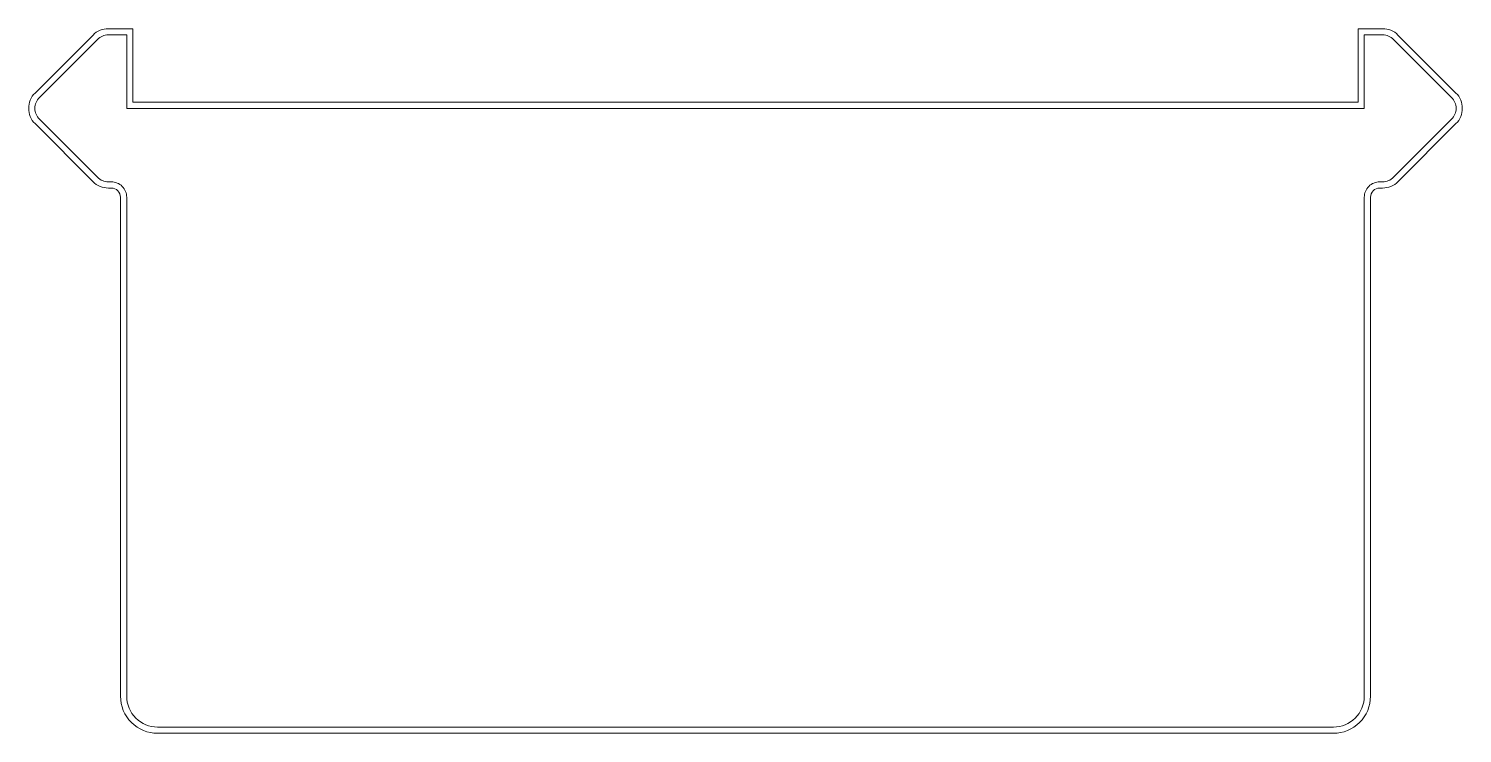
# Model space of a CAD drawing. Header units: inches. Extents: x -23.2 to 23.2, y -20.2 to 2.6.
import ezdxf

# ---------------------------------------------------------------- set-up
doc = ezdxf.new("R2010")
doc.units = ezdxf.units.IN
doc.header["$LTSCALE"] = 0.22
doc.header["$MEASUREMENT"] = 0
doc.layers.add('clearance', color=7, linetype='Continuous', lineweight=0)
doc.layers.add('polyline', color=7, linetype='Continuous', lineweight=0)

msp = doc.modelspace()

# ---------------------------------------------------------------- linework, layer by layer
at = {"layer": 'clearance', "flags": 128}
msp.add_lwpolyline([(19.8, 0.2), (19.8, 2.575), (20.593, 2.575, -0.198912), (21.088, 2.37), (22.963, 0.495, -0.414214), (22.963, -0.495), (21.088, -2.37, -0.198912), (20.593, -2.575), (20.5, -2.575, 0.414214), (20.2, -2.875), (20.2, -19, -0.414214), (19, -20.2), (-19, -20.2, -0.414214), (-20.2, -19), (-20.2, -2.875, 0.414214), (-20.5, -2.575), (-20.593, -2.575, -0.198912), (-21.088, -2.37), (-22.963, -0.495, -0.414214), (-22.963, 0.495), (-21.088, 2.37, -0.198912), (-20.593, 2.575), (-19.8, 2.575), (-19.8, 0.2), (19.8, 0.2)], format="xyb", dxfattribs=at)
at = {"layer": 'polyline', "flags": 128}
msp.add_lwpolyline([(20, 0), (20, 2.375), (20.593, 2.375, -0.198912), (20.946, 2.229), (22.821, 0.354, -0.414214), (22.821, -0.354), (20.946, -2.229, -0.198912), (20.593, -2.375), (20.5, -2.375, 0.414214), (20, -2.875), (20, -19, -0.414214), (19, -20), (-19, -20, -0.414214), (-20, -19), (-20, -2.875, 0.414214), (-20.5, -2.375), (-20.593, -2.375, -0.198912), (-20.946, -2.229), (-22.821, -0.354, -0.414214), (-22.821, 0.354), (-20.946, 2.229, -0.198912), (-20.593, 2.375), (-20, 2.375), (-20, 0), (20, 0)], format="xyb", dxfattribs=at)

doc.saveas('drawing.dxf')
